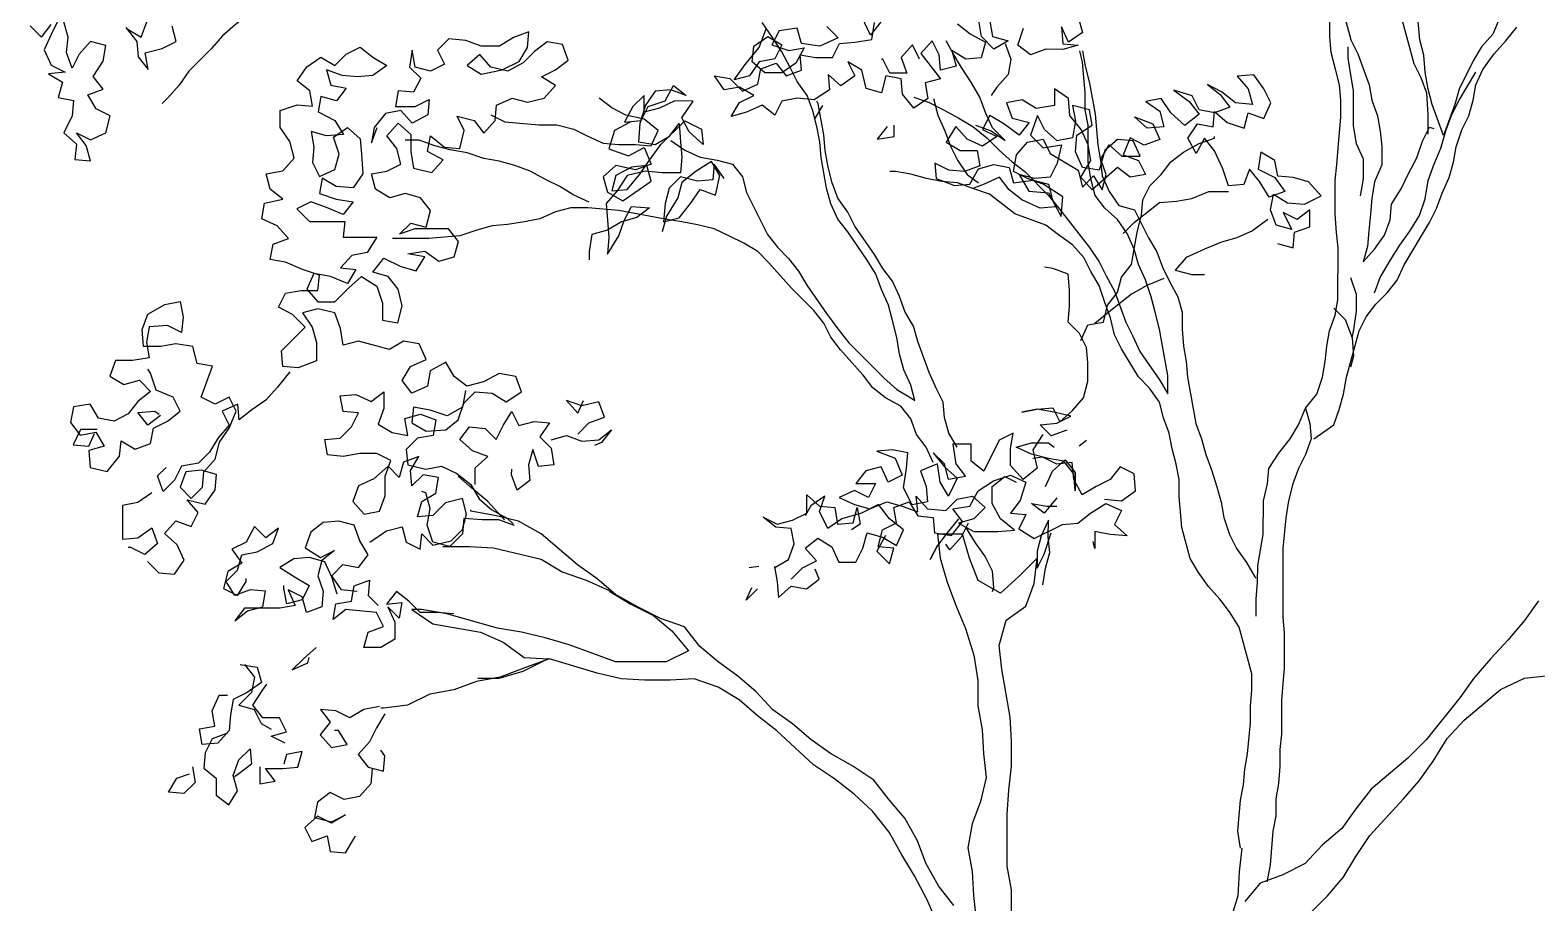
# Model space of a CAD drawing. Header units: millimetres. Extents: x 9.7 to 19, y -1.7 to 10.2.
# Drawn here: x 9.8 to 15.58, y 3.7 to 7.05 of the extents above; entities that cross this region are included whole.
import ezdxf

# ---------------------------------------------------------------- set-up
doc = ezdxf.new("R2010")
doc.units = ezdxf.units.MM
doc.layers.add('ceco.net 169', color=7, linetype='Continuous')

msp = doc.modelspace()

# ---------------------------------------------------------------- linework, layer by layer
at = {"layer": 'ceco.net 169'}
for p, q in [((14.6658, 5.5305), (14.6928, 5.5952)), ((14.6928, 5.5952), (14.709, 5.5359)), ((14.6334, 5.4766), (14.6658, 5.5305)), ((14.709, 5.5359), (14.7143, 5.4765)), ((14.5902, 5.4227), (14.6334, 5.4766)), ((14.7143, 5.4765), (14.6927, 5.4172)), ((14.5524, 5.3634), (14.5902, 5.4227)), ((14.6927, 5.4172), (14.6657, 5.3633)), ((14.5469, 5.3041), (14.5524, 5.3634)), ((14.6657, 5.3633), (14.644, 5.304)), ((14.5307, 5.2393), (14.5469, 5.3041)), ((14.644, 5.304), (14.6278, 5.2393)), ((14.5306, 5.1099), (14.5307, 5.2393)), ((14.6278, 5.2393), (14.6169, 5.1745)), ((14.6169, 5.1745), (14.606, 5.0559)), ((14.5089, 4.9912), (14.5306, 5.1099)), ((14.606, 5.0559), (14.6058, 4.7916)), ((14.5088, 4.9265), (14.5089, 4.9912)), ((14.5034, 4.8618), (14.5088, 4.9265)), ((14.5033, 4.797), (14.5034, 4.8618)), ((15.5876, 4.8554), (15.5336, 4.7799)), ((14.6058, 4.7916), (14.6111, 4.7322)), ((15.5336, 4.7799), (15.4688, 4.7045)), ((14.6111, 4.7322), (14.611, 4.5974)), ((15.4688, 4.7045), (15.404, 4.6344)), ((15.404, 4.6344), (15.3392, 4.5589)), ((14.611, 4.5974), (14.6056, 4.538)), ((14.6056, 4.538), (14.6001, 4.4733)), ((15.3392, 4.5589), (15.2852, 4.4835)), ((14.6001, 4.4733), (14.6, 4.3438)), ((15.2852, 4.4835), (15.1556, 4.3218)), ((14.6, 4.3438), (14.5945, 4.2845)), ((14.5945, 4.2845), (14.5945, 4.2198)), ((15.1556, 4.3218), (15.0854, 4.2517)), ((15.0854, 4.2517), (14.945, 4.1331)), ((14.5945, 4.2198), (14.589, 4.155)), ((14.589, 4.155), (14.5782, 4.0957)), ((14.945, 4.1331), (14.8856, 4.0577)), ((14.5782, 4.0957), (14.5781, 4.031)), ((14.8856, 4.0577), (14.8316, 3.9822)), ((14.5781, 4.031), (14.5673, 3.9717)), ((14.5673, 3.9717), (14.5564, 3.8422)), ((14.8316, 3.9822), (14.756, 3.9175)), ((14.756, 3.9175), (14.6912, 3.8475)), ((14.5564, 3.8422), (14.5455, 3.7829)), ((14.6912, 3.8475), (14.6049, 3.8044)), ((14.5186, 3.7721), (14.4592, 3.702)), ((14.6049, 3.8044), (14.5186, 3.7721)), ((14.5455, 3.7829), (14.5455, 3.7775))]:
    msp.add_line(p, q, dxfattribs=at)
for points in [[(15.1631, 6.6467), (15.1632, 6.7222), (15.1579, 6.8031), (15.1363, 6.8625), (15.1094, 6.9164), (15.061, 7.0945), (15.0395, 7.1538), (15.0342, 7.2186), (15.0343, 7.4182), (15.029, 7.4721)], [(10.9563, 7.4597), (10.9131, 7.4165), (10.8807, 7.3572), (10.8321, 7.3195), (10.7728, 7.3088), (10.708, 7.2765), (10.6702, 7.2172), (10.6648, 7.1578), (10.6323, 7.1039), (10.5838, 7.0662), (10.5352, 7.0231), (10.492, 6.9746), (10.4056, 6.8884), (10.3678, 6.8345), (10.3246, 6.786), (10.303, 6.7644)], [(13.0975, 7.1233), (13.0219, 7.0262), (12.9896, 7.0964)], [(14.8345, 7.1271), (14.8667, 7.0084), (14.8937, 6.9544), (14.9367, 6.8357), (14.9475, 6.7763), (14.969, 6.717), (14.9797, 6.6576), (14.985, 6.5983), (14.985, 6.5282), (14.958, 6.4635), (14.9471, 6.3987), (14.9417, 6.3394), (14.9362, 6.2747), (14.9308, 6.2153), (14.9145, 6.156), (14.9577, 6.2045), (14.9955, 6.2584), (15.0172, 6.3178), (15.0226, 6.3771), (15.0604, 6.4364), (15.0874, 6.4957), (15.1199, 6.555), (15.1415, 6.6197), (15.1685, 6.6736), (15.1847, 6.6682)], [(9.7962, 7.0615), (9.8393, 7.0184), (9.8771, 7.0669)], [(9.9041, 7.083), (9.8771, 7.0291), (9.8501, 6.9698), (9.877, 6.9104), (9.9309, 6.8834), (9.8662, 6.8781), (9.9201, 6.8457), (9.9038, 6.7863), (9.9632, 6.7755), (9.9577, 6.7162), (9.9253, 6.6515), (9.9738, 6.6083), (9.9683, 6.5489), (10.0277, 6.5435), (10.0115, 6.6028), (9.9738, 6.6514), (10.0277, 6.6244), (10.0871, 6.6513), (10.1033, 6.716), (10.0494, 6.7431), (10.0171, 6.797), (10.0765, 6.8185), (10.0388, 6.8671), (10.0766, 6.9264), (10.0874, 6.9858), (10.0281, 7.002), (9.9849, 6.9535), (9.9579, 6.8996), (9.9363, 6.9589), (9.9418, 7.0183), (9.9257, 7.0776)], [(10.163, 7.0558), (10.2061, 7.0018), (10.2114, 6.9425), (10.2492, 6.8939), (10.2384, 6.9587), (10.3032, 6.9748), (10.3571, 7.0017), (10.341, 7.061)], [(10.1684, 7.0504), (10.2223, 7.018), (10.2439, 7.0773)], [(13.3564, 7.0691), (13.4049, 7.0313), (13.4642, 6.9989), (13.448, 6.9395), (13.3887, 6.9342), (13.3347, 6.9666), (13.3509, 6.9073), (13.2915, 6.8911), (13.2862, 6.9505), (13.2593, 7.0044), (13.2161, 6.9559), (13.2915, 6.8588), (13.2321, 6.8426), (13.2429, 6.7833), (13.1889, 6.7456), (13.1458, 6.7996), (13.1404, 6.8589), (13.0811, 6.8697), (13.0649, 6.805), (13.0056, 6.8213), (12.9894, 6.8914), (12.9355, 6.9238), (12.9624, 6.8699), (12.9085, 6.8321), (12.86, 6.8753), (12.8653, 6.816), (12.8059, 6.7783), (12.7412, 6.7837), (12.6819, 6.773), (12.6548, 6.7191), (12.6063, 6.7569), (12.547, 6.73), (12.4876, 6.7139), (12.52, 6.7678), (12.574, 6.7947), (12.5201, 6.8271), (12.4607, 6.8164), (12.423, 6.8703), (12.4823, 6.8595), (12.5309, 6.8109), (12.5902, 6.8378), (12.6011, 6.8972), (12.6604, 6.9187), (12.6981, 6.8701), (12.7575, 6.8916), (12.7521, 6.951), (12.8115, 6.9401), (12.8762, 6.9401), (12.9032, 6.994), (12.9626, 6.9993), (13.0273, 7.01), (13.0382, 7.0748)], [(12.8547, 7.0587), (12.8979, 7.0156), (12.8277, 6.9833), (12.7576, 6.9941), (12.7415, 7.0535), (12.6713, 7.0427), (12.6443, 6.9888), (12.709, 6.9672), (12.7684, 6.9779), (12.7359, 6.9186), (12.682, 6.8809), (12.6172, 6.881), (12.5687, 6.9242), (12.5742, 6.9835), (12.6281, 7.0212), (12.6821, 6.9888), (12.655, 6.9349), (12.5957, 6.9241), (12.5579, 6.8702), (12.4985, 6.8541), (12.5417, 6.9134), (12.5957, 6.9781), (12.6228, 7.0536)], [(13.1933, 5.6236), (13.1771, 5.6829), (13.1502, 5.7423), (13.1341, 5.8016), (13.1234, 5.8664), (13.1072, 5.9311), (13.0911, 5.9905), (13.0642, 6.0498), (13.0427, 6.1092), (13.0103, 6.1632), (12.9349, 6.2711), (12.8972, 6.3197), (12.8703, 6.3791), (12.8542, 6.4384), (12.8327, 6.5571), (12.8274, 6.6164), (12.8166, 6.6758), (12.8005, 6.7351), (12.779, 6.7945), (12.7413, 6.8485), (12.7143, 6.9024), (12.682, 6.9618), (12.6443, 7.0212), (12.6066, 7.0752)], [(13.4805, 7.0798), (13.4912, 7.0204), (13.5505, 7.0042), (13.4966, 6.9719), (13.4481, 7.0204), (13.4373, 7.0906)], [(13.8203, 7.0956), (13.8365, 7.0363), (13.7825, 6.9986), (13.7556, 7.0579), (13.7609, 6.9932), (13.8202, 6.9877), (13.7609, 6.9716), (13.6962, 6.9717), (13.6368, 6.9501), (13.5883, 6.988), (13.6099, 7.0527)], [(14.6928, 5.5952), (14.736, 5.6491), (14.7577, 5.7138), (14.7685, 5.7732), (14.774, 5.8325), (14.7848, 5.8918), (14.8064, 5.9511), (14.8173, 6.0105), (14.8175, 6.2101), (14.8121, 6.2694), (14.8068, 6.3395), (14.8069, 6.469), (14.8124, 6.5283), (14.8178, 6.593), (14.8287, 6.7117), (14.8288, 6.7764), (14.8234, 6.8358), (14.8073, 6.8951), (14.7912, 6.9599), (14.7858, 7.0192), (14.7859, 7.0893)], [(15.4386, 7.0941), (15.4116, 7.0294), (15.3684, 6.9809), (15.336, 6.927), (15.2819, 6.8192), (15.2657, 6.7599), (15.2224, 6.6412), (15.1794, 6.7599), (15.1633, 6.8193), (15.1525, 6.884), (15.1472, 6.9488), (15.1311, 7.0081), (15.1257, 7.0782)], [(11.4671, 5.6629), (11.4563, 5.5982), (11.3969, 5.5659), (11.3322, 5.5875), (11.2675, 5.5984), (11.262, 5.539), (11.316, 5.5066), (11.3915, 5.5119), (11.4401, 5.5497), (11.4617, 5.6144), (11.5049, 5.6575), (11.5696, 5.652), (11.6235, 5.6196), (11.6829, 5.6573), (11.6614, 5.7167), (11.5967, 5.7275), (11.5373, 5.6952), (11.4725, 5.6791), (11.424, 5.7169), (11.3917, 5.7709), (11.3323, 5.7385), (11.3215, 5.6792), (11.2621, 5.6523), (11.2244, 5.7009), (11.2568, 5.7548), (11.3162, 5.7817), (11.2893, 5.8411), (11.23, 5.8519), (11.176, 5.8196), (11.0573, 5.8521), (10.998, 5.836), (10.9873, 5.9007), (10.9657, 5.96), (10.901, 5.9763), (10.8417, 5.9602), (10.8794, 5.9062), (10.8955, 5.8468), (10.8954, 5.7767), (10.8253, 5.7498), (10.766, 5.7552), (10.7606, 5.8146), (10.8524, 5.9062), (10.8039, 5.9548), (10.75, 5.9818), (10.777, 6.0357), (10.8364, 6.0465), (10.9011, 6.0464), (10.9065, 6.1057), (10.8418, 6.1274), (10.7771, 6.1544), (10.7178, 6.1653), (10.7286, 6.2246), (10.788, 6.2461), (10.7449, 6.2947), (10.6856, 6.3217), (10.6964, 6.381), (10.7666, 6.3972), (10.718, 6.435), (10.7019, 6.4943), (10.7667, 6.5051), (10.8098, 6.5536), (10.7937, 6.6183), (10.756, 6.6723), (10.7561, 6.737), (10.8208, 6.7585), (10.8802, 6.7531), (10.8694, 6.8124), (10.8209, 6.8502), (10.8587, 6.9041), (10.9127, 6.9419), (10.9666, 6.9094), (11.0098, 6.9526), (11.0638, 6.9795), (11.1123, 6.9417), (11.1662, 6.9093), (11.1122, 6.8715), (11.0529, 6.8662), (10.9935, 6.8717), (10.9342, 6.8933), (10.9504, 6.8339), (11.0097, 6.8231), (10.9719, 6.7746), (10.9126, 6.7908), (10.9017, 6.7315), (10.9664, 6.6991), (10.9987, 6.6451), (10.934, 6.6398), (10.8747, 6.656), (10.8854, 6.5966), (10.88, 6.5373), (10.9069, 6.4833), (10.9662, 6.5103), (10.9825, 6.5696), (10.961, 6.6343), (11.0149, 6.672), (11.0634, 6.6288), (11.0688, 6.5695), (11.0741, 6.494), (11.0363, 6.4401), (10.9716, 6.4455), (10.9177, 6.4779), (10.9068, 6.4186), (10.9715, 6.397), (11.0363, 6.3861), (10.9985, 6.3376), (10.9337, 6.3646), (10.8744, 6.3863), (10.8205, 6.3594), (10.869, 6.3108), (11.0038, 6.3106), (10.9984, 6.2513), (11.1278, 6.2512), (11.09, 6.1919), (11.0307, 6.1812), (10.9875, 6.1326), (11.0468, 6.1272), (11.0144, 6.0733), (10.9497, 6.1003), (10.885, 6.1112), (10.8579, 6.0518), (10.901, 6.0033), (10.9658, 6.0032), (11.0198, 6.0571), (11.0684, 6.1002), (11.1277, 6.0624), (11.1492, 5.9976), (11.1491, 5.9329), (11.2084, 5.9221), (11.2247, 5.9868), (11.2086, 6.0515), (11.1708, 6.1001), (11.1115, 6.1163), (11.1547, 6.1703), (11.2194, 6.1378), (11.2788, 6.1216), (11.3112, 6.1755), (11.2464, 6.1864), (11.3112, 6.1971), (11.3651, 6.1593), (11.4244, 6.1754), (11.4407, 6.2347), (11.403, 6.2833), (11.2735, 6.2834), (11.2142, 6.2619), (11.2573, 6.305), (11.3167, 6.2888), (11.3329, 6.3535), (11.2952, 6.4021), (11.2359, 6.4183), (11.1765, 6.4022), (11.1226, 6.4346), (11.1065, 6.494), (11.1658, 6.5047), (11.2198, 6.5316), (11.2037, 6.591), (11.1659, 6.6395), (11.2091, 6.6881), (11.2577, 6.6449), (11.2576, 6.5801), (11.2683, 6.5154), (11.3384, 6.4991), (11.3816, 6.5476), (11.3223, 6.5801), (11.3332, 6.6394), (11.3871, 6.5962), (11.4464, 6.5907), (11.4627, 6.6608), (11.4357, 6.7148), (11.5004, 6.6986), (11.5382, 6.65), (11.5814, 6.6985), (11.5868, 6.7578), (11.6462, 6.7847), (11.7055, 6.7685), (11.7702, 6.7846), (11.8134, 6.8331), (11.7595, 6.8656), (11.8135, 6.8925), (11.8621, 6.9302), (11.8406, 6.9896), (11.7812, 7.0004), (11.7326, 6.9627), (11.6894, 6.9196), (11.6301, 6.8873), (11.5654, 6.9035), (11.5223, 6.9521), (11.4737, 6.909), (11.5276, 6.8766), (11.6085, 6.8927), (11.6733, 6.925), (11.7057, 6.9789), (11.7111, 7.0382), (11.6518, 7.0167), (11.5978, 6.9844), (11.5277, 6.9844), (11.4684, 7.0061), (11.4036, 7.0115), (11.3604, 6.9684), (11.3874, 6.9144), (11.3334, 6.8875), (11.2741, 6.9038), (11.2633, 6.9685), (11.2525, 6.9038), (11.2956, 6.8606), (11.2686, 6.8067), (11.2093, 6.8121), (11.1984, 6.7528), (11.2739, 6.7527), (11.3279, 6.7796), (11.3225, 6.7203), (11.2631, 6.688), (11.22, 6.7366), (11.1606, 6.7259), (11.1174, 6.672), (11.1066, 6.6126), (11.1282, 6.6719)], [(13.4262, 6.6806), (13.4855, 6.659), (13.5394, 6.6212), (13.4909, 6.6698), (13.464, 6.7291), (13.4425, 6.7885), (13.4101, 6.8425), (13.3724, 6.9018), (13.3401, 6.9558), (13.3132, 7.0044)], [(14.725, 5.4765), (14.8007, 5.5304), (14.8223, 5.5897), (14.8385, 5.649), (14.8494, 5.7138), (14.8981, 5.8917), (14.9251, 5.9456), (14.9629, 5.9941), (15.0061, 6.0373), (15.0439, 6.0858), (15.0709, 6.1451), (15.1682, 6.3068), (15.1952, 6.3607), (15.2168, 6.4201), (15.2439, 6.4794), (15.2601, 6.5387), (15.2709, 6.598), (15.2926, 6.6627), (15.3196, 6.7167), (15.3358, 6.776), (15.3467, 6.8353), (15.3737, 6.8946), (15.4169, 6.9539), (15.4601, 7.0024), (15.5033, 7.0563)], [(13.2106, 6.9344), (13.1837, 6.9883), (13.1405, 6.9398), (13.162, 6.8805), (13.0973, 6.8805), (13.0704, 6.9345), (13.065, 6.9345)], [(13.1889, 6.7887), (13.2483, 6.7671), (13.3022, 6.7401), (13.3615, 6.7077), (13.4154, 6.6752), (13.4693, 6.632), (13.5178, 6.5834), (13.5663, 6.5402), (13.6148, 6.5024), (13.7064, 6.4107), (13.7495, 6.3567), (13.8627, 6.2109), (13.9004, 6.1569), (13.9273, 6.103), (13.9596, 6.0436), (14.0027, 5.9249), (14.0296, 5.8709), (14.0565, 5.8116), (14.1319, 5.7036), (14.1643, 5.6496), (14.1643, 5.7198), (14.1321, 5.8978), (14.116, 5.9626), (14.0999, 6.0219), (14.0783, 6.0867), (14.0514, 6.146), (14.0353, 6.2054), (14.0084, 6.2647), (13.9707, 6.3187), (13.9222, 6.3619), (13.8844, 6.4105), (13.8683, 6.4752), (13.8576, 6.54), (13.8577, 6.6802), (13.847, 6.7396), (13.847, 6.8043), (13.8364, 6.923), (13.8256, 6.9662)], [(13.5397, 6.9934), (13.5613, 6.934), (13.5504, 6.8747), (13.5072, 6.8262), (13.4856, 6.7939)], [(13.8364, 6.9661), (13.8471, 6.9068), (13.8633, 6.8421), (13.8847, 6.7234), (13.8954, 6.6047), (13.9061, 6.5453), (13.9115, 6.486), (13.9384, 6.4266), (13.9761, 6.3727), (14.0354, 6.3564), (14.0893, 6.2485), (14.1216, 6.1945), (14.1431, 6.1352), (14.17, 6.0812), (14.2024, 6.0218), (14.2185, 5.9625), (14.2184, 5.8977), (14.2238, 5.833), (14.2345, 5.7737), (14.2398, 5.7143), (14.272, 5.5363), (14.2936, 5.4769), (14.3097, 5.4176), (14.3312, 5.3582), (14.3527, 5.2935), (14.3689, 5.2341), (14.3796, 5.1748), (14.4011, 5.11), (14.428, 5.056), (14.4657, 5.0021), (14.4981, 4.9481), (14.5034, 4.9427)], [(14.904, 6.4096), (14.9148, 6.4743), (14.9149, 6.5498), (14.888, 6.6092), (14.8772, 6.6793), (14.8774, 6.8142), (14.8666, 6.8735), (14.8559, 6.9382), (14.8559, 6.9814)], [(14.9576, 6.0373), (14.9792, 6.0966), (15.017, 6.1613), (15.0548, 6.2206), (15.0926, 6.2745), (15.1305, 6.3338), (15.1521, 6.3985), (15.1629, 6.4687), (15.1846, 6.528), (15.2116, 6.5927), (15.2332, 6.6628), (15.2549, 6.7221), (15.2819, 6.776), (15.3467, 6.8839)], [(12.0992, 6.6926), (12.0398, 6.6603), (12.0182, 6.5902), (12.0937, 6.5632), (12.1531, 6.5955), (12.18, 6.5307), (12.1206, 6.5092), (12.0451, 6.5255), (11.9965, 6.4823), (12.0126, 6.423), (12.072, 6.3906), (12.1799, 6.466), (12.1638, 6.5253), (12.1044, 6.52), (12.0451, 6.4877), (12.0288, 6.4284), (12.0882, 6.4337), (12.1368, 6.493), (12.1746, 6.5469), (12.2178, 6.6062), (12.3096, 6.6978), (12.3743, 6.6654), (12.3796, 6.6061), (12.3257, 6.6547), (12.2988, 6.7086), (12.342, 6.7733), (12.2719, 6.7734), (12.2125, 6.7465), (12.1532, 6.7303), (12.1532, 6.7951), (12.11, 6.752), (12.0776, 6.6927), (12.1424, 6.698), (12.1694, 6.7519), (12.2341, 6.7734), (12.2666, 6.8327), (12.3151, 6.7949), (12.2558, 6.8166), (12.1964, 6.8112), (12.1586, 6.7573), (12.137, 6.6872), (12.1315, 6.6171), (12.1962, 6.6062), (12.2502, 6.6385), (12.288, 6.6871), (12.2933, 6.6169), (12.2987, 6.5576), (12.2932, 6.4983), (12.2231, 6.4983), (12.1584, 6.5038), (12.0882, 6.4877), (12.0504, 6.4284), (12.0072, 6.3798), (12.0179, 6.2504), (12.0124, 6.1856), (12.0557, 6.2557), (12.0773, 6.3151), (12.1043, 6.369), (12.1744, 6.3635), (12.1258, 6.3258), (12.0665, 6.3097), (12.0125, 6.2774), (11.9532, 6.2612), (11.9423, 6.1965), (11.9423, 6.1641)], [(14.5855, 6.2264), (14.6449, 6.2102), (14.6503, 6.2695), (14.7097, 6.2911), (14.7097, 6.3558), (14.6611, 6.3181), (14.6072, 6.3451), (14.6395, 6.2803), (14.5802, 6.2966), (14.5587, 6.3559), (14.5695, 6.4153), (14.6234, 6.3828), (14.6882, 6.3774), (14.7529, 6.4097), (14.7044, 6.4637), (14.6451, 6.4799), (14.5858, 6.4854), (14.575, 6.5447), (14.5211, 6.5771), (14.5103, 6.5124), (14.575, 6.48), (14.6127, 6.426), (14.5533, 6.4045), (14.5156, 6.4639), (14.4779, 6.5124), (14.4563, 6.4531), (14.3969, 6.4478), (14.3754, 6.5125), (14.3431, 6.5827), (14.3054, 6.6313), (14.273, 6.572), (14.2407, 6.6313), (14.2785, 6.6852), (14.3378, 6.6744), (14.3433, 6.7337), (14.3918, 6.6905), (14.4565, 6.6689), (14.4727, 6.7282), (14.532, 6.7066), (14.5591, 6.7659), (14.5321, 6.8199), (14.4944, 6.8738), (14.4297, 6.8685), (14.4728, 6.8199), (14.4889, 6.7606), (14.4242, 6.766), (14.3703, 6.8092), (14.3164, 6.8362), (14.3649, 6.7984), (14.4026, 6.7499), (14.3432, 6.7283), (14.2839, 6.7392), (14.257, 6.7931), (14.1869, 6.8148), (14.2462, 6.7716), (14.2839, 6.723), (14.2299, 6.6799), (14.176, 6.7285), (14.1383, 6.7825), (14.079, 6.7717), (14.1329, 6.7339), (14.149, 6.6746), (14.0843, 6.6692), (14.0358, 6.7124), (14.1059, 6.6854), (14.1328, 6.626), (14.0734, 6.6045), (14.0195, 6.6315), (13.9925, 6.5668), (14.0518, 6.5452), (14.0787, 6.4912), (14.0194, 6.4805), (13.9709, 6.5183), (13.8737, 6.4321), (13.8306, 6.4807), (13.8684, 6.5454), (13.8577, 6.6047), (13.8307, 6.6641), (13.7876, 6.7181), (13.7823, 6.7828), (13.7284, 6.8206), (13.7283, 6.7559), (13.6582, 6.7451), (13.6043, 6.7776), (13.5449, 6.7668), (13.5665, 6.7075), (13.6312, 6.6912), (13.5934, 6.6427), (13.5341, 6.6859), (13.4802, 6.7183), (13.4531, 6.6644), (13.5071, 6.6374), (13.4531, 6.5997), (13.3938, 6.6267), (13.3507, 6.6753), (13.3128, 6.616), (13.3668, 6.5836), (13.4315, 6.5835), (13.4422, 6.5242), (13.3829, 6.5027), (13.3235, 6.5081), (13.2696, 6.5351), (13.275, 6.4758), (13.3451, 6.4487), (13.4044, 6.4541), (13.4368, 6.5134), (13.4962, 6.5295), (13.5555, 6.5187), (13.5716, 6.4593), (13.6472, 6.47), (13.7065, 6.4538), (13.7226, 6.3891), (13.7549, 6.3297), (13.7604, 6.4052), (13.6849, 6.4538), (13.6256, 6.4755), (13.5717, 6.5025), (13.5825, 6.5672), (13.6257, 6.6157), (13.6851, 6.6264), (13.712, 6.5725), (13.8198, 6.5077), (13.8359, 6.4429), (13.8791, 6.486), (13.9114, 6.432), (13.9277, 6.4914), (13.9062, 6.5507), (13.9386, 6.6046), (13.9871, 6.5614), (14.0572, 6.5614), (14.0303, 6.6207), (13.971, 6.6262), (13.9224, 6.5831), (13.9007, 6.5076), (13.836, 6.5184), (13.8091, 6.5778), (13.8145, 6.6425), (13.8739, 6.6802), (13.8632, 6.7396), (13.7985, 6.7558), (13.8092, 6.6965), (13.7983, 6.6317), (13.739, 6.621), (13.6905, 6.6642), (13.6636, 6.7182), (13.6365, 6.6427), (13.685, 6.5941), (13.7552, 6.6048), (13.7389, 6.5347), (13.7119, 6.4808), (13.6526, 6.4754), (13.5932, 6.4917), (13.6309, 6.4269), (13.7064, 6.4214), (13.7334, 6.3675), (13.674, 6.3621), (13.6039, 6.3946), (13.5554, 6.4324), (13.5177, 6.481), (13.4583, 6.454), (13.4152, 6.4379)], [(11.5652, 6.7201), (11.6191, 6.6931), (11.7486, 6.6822), (11.8187, 6.6821), (11.8834, 6.6659), (11.9373, 6.6388), (11.9966, 6.6118), (12.056, 6.6064), (12.1207, 6.6063), (12.18, 6.6009), (12.2071, 6.6602), (12.1532, 6.7034), (12.083, 6.7196), (12.0291, 6.7466), (11.9806, 6.7844)], [(13.3549, 5.4454), (13.3226, 5.4994), (13.3065, 5.5587), (13.3011, 5.6181), (13.2742, 5.672), (13.2473, 5.7314), (13.2043, 5.8501), (13.1881, 5.9095), (13.1558, 5.9634), (13.1343, 6.0228), (13.1074, 6.0822), (13.0697, 6.1307), (13.0373, 6.1847), (12.9619, 6.2927), (12.935, 6.3466), (12.8973, 6.4006), (12.8758, 6.46), (12.8596, 6.5193), (12.8489, 6.5841), (12.8436, 6.6434), (12.8221, 6.7621), (12.8167, 6.7729)], [(13.2644, 6.7833), (13.2806, 6.7185), (13.3075, 6.6592), (13.329, 6.5998), (13.3559, 6.5458), (13.3936, 6.4919), (13.4368, 6.4595)], [(12.8383, 6.7567), (12.8059, 6.7028)], [(13.0863, 6.6755), (13.0485, 6.627), (13.1133, 6.6378), (13.1133, 6.6809)], [(11.9425, 6.3853), (11.8832, 6.4123), (11.8293, 6.4447), (11.7753, 6.4718), (11.716, 6.5042), (11.6567, 6.5258), (11.5974, 6.5421), (11.5381, 6.5529), (11.4734, 6.5745), (11.4086, 6.5854), (11.3493, 6.6016), (11.29, 6.6232), (11.2361, 6.6233)], [(12.2556, 6.6224), (12.3095, 6.5846), (12.3688, 6.5575), (12.4335, 6.5467), (12.4928, 6.5304), (12.5306, 6.4819), (12.5467, 6.4225), (12.6274, 6.2606), (12.6652, 6.212), (12.7083, 6.1688), (12.746, 6.1202), (12.7783, 6.0663), (12.8537, 5.9583), (12.8968, 5.8989), (12.9399, 5.845), (13.0747, 5.71), (13.1232, 5.6668), (13.1771, 5.6344), (13.1933, 5.6236)], [(13.83, 5.8549), (13.857, 5.9142), (13.9164, 5.925), (13.9326, 5.9897), (13.9704, 6.0382), (13.9867, 6.0975), (14.0245, 6.146), (14.0353, 6.2054), (14.0461, 6.2701), (14.0624, 6.3348), (14.0678, 6.3941), (14.0949, 6.4481), (14.1381, 6.4912), (14.1759, 6.5397), (14.2244, 6.5774), (14.2838, 6.6097), (14.3432, 6.6312), (14.3432, 6.6366)], [(12.4604, 6.4765), (12.4227, 6.5305), (12.4173, 6.4712), (12.3579, 6.4658), (12.2932, 6.4821), (12.25, 6.439), (12.2338, 6.3796), (12.2283, 6.3095), (12.2877, 6.3256), (12.3309, 6.3796), (12.3687, 6.4335), (12.428, 6.4118), (12.4442, 6.4873), (12.4119, 6.5413), (12.3526, 6.5036), (12.2986, 6.4605), (12.2823, 6.4012), (12.2391, 6.3311), (12.2229, 6.2718)], [(14.4432, 3.907), (14.4324, 3.9718), (14.4433, 4.0905), (14.4542, 4.1498), (14.4596, 4.2091), (14.4705, 4.2684), (14.4814, 4.3871), (14.4814, 4.4518), (14.4869, 4.5112), (14.4869, 4.5759), (14.4385, 4.7539), (14.4008, 4.8133), (14.3631, 4.8619), (14.32, 4.9105), (14.2823, 4.9645), (14.25, 5.0184), (14.2177, 5.1371), (14.207, 5.2558), (14.2071, 5.3206), (14.1964, 5.3799), (14.1802, 5.4393), (14.1695, 5.4986), (14.148, 5.558), (14.1319, 5.6173), (14.0941, 5.6713), (14.051, 5.7145), (13.9864, 5.8224), (13.9595, 5.8764), (13.9434, 5.9411), (13.9218, 6.0005), (13.9003, 6.0652), (13.868, 6.1192), (13.8411, 6.1732), (13.798, 6.2218), (13.7441, 6.2596), (13.6955, 6.2974), (13.5769, 6.3407), (13.4799, 6.4163), (13.4152, 6.4379), (13.3559, 6.4595), (13.2965, 6.465), (13.2372, 6.4758), (13.1779, 6.4921), (13.1185, 6.5029), (13.097, 6.5029)], [(13.9922, 6.2648), (14.0354, 6.3079), (14.1326, 6.3833), (14.1973, 6.3886), (14.2566, 6.3994), (14.3214, 6.4263), (14.3969, 6.4262)], [(13.2632, 5.3862), (13.2363, 5.4455), (13.1985, 5.4941), (13.177, 5.5535), (13.1393, 5.602), (13.08, 5.6345), (13.0315, 5.6723), (12.9938, 5.7208), (12.9075, 5.818), (12.8698, 5.8666), (12.8429, 5.9206), (12.8052, 5.9692), (12.719, 6.0555), (12.6327, 6.1527), (12.5896, 6.1959), (12.5357, 6.2283), (12.4818, 6.2553), (12.4225, 6.2824), (12.3578, 6.2986), (12.2984, 6.3095), (12.2337, 6.3203), (12.0557, 6.3528), (11.9371, 6.3637), (11.8723, 6.3638), (11.813, 6.3477), (11.7536, 6.3207), (11.6943, 6.31), (11.6295, 6.2993), (11.5702, 6.2939), (11.5109, 6.2778), (11.4461, 6.2563), (11.3274, 6.2456), (11.1872, 6.2457)], [(14.5479, 6.3182), (14.4885, 6.2751), (14.4291, 6.2482), (14.3698, 6.232), (14.305, 6.2051), (14.2349, 6.1728), (14.1917, 6.1243), (14.2564, 6.1081), (14.3049, 6.108)], [(13.7757, 5.5098), (13.7164, 5.4882), (13.6733, 5.5314), (13.738, 5.5368), (13.792, 5.5637), (13.7273, 5.5799), (13.6625, 5.5908), (13.6032, 5.58), (13.6625, 5.5908), (13.7219, 5.5961), (13.7488, 5.5421), (13.7974, 5.5853), (13.8406, 5.6338), (13.8568, 5.6985), (13.8569, 5.7686), (13.8515, 5.8279), (13.8246, 5.8819), (13.7815, 5.9251), (13.787, 5.9844), (13.787, 6.0492), (13.7817, 6.1085), (13.7224, 6.1301), (13.69, 6.1356)], [(14.1485, 6.092), (14.0837, 6.0651), (14.0244, 6.0328), (13.9704, 5.9897), (13.911, 5.9412), (13.884, 5.9196)], [(14.8659, 6.0967), (14.8874, 6.032), (14.8874, 5.9672), (14.8765, 5.8971), (14.8711, 5.8702)], [(10.2474, 5.0059), (10.2905, 4.9627), (10.3499, 4.9573), (10.3877, 5.0112), (10.3608, 5.0705), (10.3123, 5.1137), (10.3555, 5.1623), (10.4148, 5.1406), (10.4418, 5.1945), (10.3987, 5.2431), (10.4688, 5.2269), (10.5066, 5.2808), (10.5121, 5.3401), (10.4527, 5.3564), (10.3934, 5.351), (10.3718, 5.2917), (10.4149, 5.2485), (10.4581, 5.2916), (10.4635, 5.351), (10.5067, 5.3995), (10.523, 5.4642), (10.5608, 5.5181), (10.5878, 5.5828), (10.5609, 5.6368), (10.5069, 5.6098), (10.453, 5.6369), (10.4963, 5.7555), (10.4369, 5.7663), (10.4208, 5.8311), (10.3561, 5.8419), (10.2967, 5.8312), (10.232, 5.8313), (10.2267, 5.896), (10.2483, 5.9553), (10.3131, 5.993), (10.3724, 6.0037), (10.3831, 5.9444), (10.3777, 5.8851), (10.3238, 5.9121), (10.2536, 5.9068), (10.2428, 5.8474), (10.2535, 5.7881), (10.1888, 5.7774), (10.1241, 5.7774), (10.1024, 5.7181), (10.1563, 5.6857), (10.2157, 5.7018), (10.2588, 5.6586), (10.2102, 5.6209), (10.1724, 5.5724), (10.1185, 5.5455), (10.0591, 5.5563), (10.0268, 5.6103), (9.9621, 5.5996), (9.9512, 5.5402), (9.9889, 5.4916), (10.0483, 5.5024), (10.0806, 5.4484), (10.0213, 5.4323), (10.0266, 5.3675), (10.0913, 5.3513), (10.1399, 5.4106), (10.1454, 5.4699), (10.1993, 5.4375), (10.2586, 5.459), (10.2695, 5.5184), (10.3234, 5.5453), (10.372, 5.583), (10.3451, 5.637), (10.2804, 5.664), (10.2589, 5.7287), (10.2481, 5.7449)], [(14.8011, 5.9781), (14.8442, 5.9349), (14.8711, 5.8648), (14.8764, 5.7946), (14.8656, 5.7515)], [(10.7929, 5.7336), (10.7443, 5.6744), (10.7011, 5.6258), (10.6471, 5.5881), (10.5986, 5.5504), (10.5932, 5.6098), (10.5339, 5.5828), (10.5608, 5.5289), (10.5176, 5.4804), (10.4852, 5.4265), (10.442, 5.3833), (10.3772, 5.3726), (10.3502, 5.3187), (10.307, 5.2756), (10.2855, 5.3349), (10.3179, 5.3673)], [(11.0998, 5.0807), (11.1646, 5.1238), (11.2239, 5.1399), (11.24, 5.0805), (11.294, 5.0535), (11.2994, 5.1128), (11.3425, 5.0697), (11.4127, 5.0858), (11.4559, 5.1289), (11.4721, 5.1882), (11.456, 5.2476), (11.3912, 5.2314), (11.3426, 5.1829), (11.2833, 5.1776), (11.2995, 5.2369), (11.3535, 5.2692), (11.3643, 5.3286), (11.305, 5.3394), (11.2618, 5.2963), (11.2565, 5.3556), (11.2889, 5.4095), (11.2295, 5.388), (11.2133, 5.3287), (11.1702, 5.3719), (11.1162, 5.3234), (11.0568, 5.2965), (11.0352, 5.2372), (11.0783, 5.1886), (11.1377, 5.1993), (11.1593, 5.2586), (11.1594, 5.3341), (11.181, 5.3935), (11.1271, 5.4205), (11.0623, 5.4205), (10.9976, 5.4098), (10.9383, 5.4153), (10.9275, 5.4746), (10.9869, 5.4799), (11.0301, 5.5231), (11.0571, 5.577), (10.9978, 5.5824), (10.987, 5.6418), (11.0464, 5.6471), (11.1057, 5.6201), (11.1543, 5.6578), (11.1542, 5.5931), (11.1326, 5.5337), (11.1865, 5.5013), (11.2458, 5.4905), (11.2351, 5.5552), (11.2944, 5.5714), (11.3538, 5.5497), (11.3429, 5.4904), (11.2836, 5.4797), (11.2404, 5.4366), (11.2457, 5.3772), (11.3158, 5.361), (11.3752, 5.3717), (11.4345, 5.3447), (11.4884, 5.3015), (11.5207, 5.2475), (11.5692, 5.2043), (11.6285, 5.1719), (11.6501, 5.1503)], [(11.8985, 5.4953), (11.9417, 5.5384), (12.0011, 5.5599), (11.9795, 5.6193), (11.9148, 5.6032), (11.8555, 5.6248), (11.8986, 5.5762), (11.9202, 5.6247)], [(10.2965, 5.5669), (10.2479, 5.5292), (10.2102, 5.5777), (10.2749, 5.5831), (10.2911, 5.5723)], [(11.5046, 5.3015), (11.5046, 5.3662), (11.5532, 5.4093), (11.4939, 5.4309), (11.4454, 5.4741), (11.4832, 5.5226), (11.5425, 5.5172), (11.5856, 5.474), (11.6127, 5.5279), (11.6451, 5.5818), (11.672, 5.5279), (11.7313, 5.544), (11.7907, 5.5385), (11.7529, 5.4846), (11.796, 5.4414), (11.8067, 5.3767), (11.7474, 5.3714), (11.7259, 5.4361), (11.7096, 5.3768), (11.715, 5.3174), (11.6664, 5.2797), (11.6448, 5.3391), (11.6449, 5.3607)], [(10.0537, 5.5132), (9.989, 5.5132), (9.9619, 5.4539), (10.0213, 5.4485), (10.0429, 5.497)], [(11.796, 5.4738), (11.8554, 5.4899), (11.9147, 5.4683), (11.9794, 5.4736), (12.028, 5.5114), (11.9902, 5.4628), (11.9632, 5.4521)], [(13.684, 5.4937), (13.6462, 5.4344), (13.6623, 5.3642), (13.6083, 5.3211), (13.5598, 5.3751), (13.5599, 5.4398), (13.5707, 5.4992), (13.5168, 5.4722), (13.4573, 5.3536), (13.4088, 5.3914), (13.4089, 5.4561), (13.3388, 5.4562), (13.3495, 5.3807), (13.3872, 5.3321), (13.3224, 5.3214), (13.3063, 5.3807), (13.2632, 5.4239), (13.3063, 5.3699), (13.3548, 5.3267), (13.3224, 5.2566), (13.2901, 5.3106), (13.2793, 5.3807), (13.2146, 5.3538), (13.2361, 5.2945), (13.2415, 5.2351), (13.1821, 5.2244), (13.1498, 5.2892), (13.1607, 5.3647), (13.1661, 5.424), (13.1068, 5.4348), (13.0474, 5.4295), (13.1175, 5.4025), (13.1445, 5.3377), (13.0905, 5.3108), (13.0636, 5.3702), (13.0042, 5.354), (12.9664, 5.3055), (13.0419, 5.3054), (13.0149, 5.2515), (12.961, 5.2785), (12.9016, 5.2516), (12.9609, 5.2246), (13.0203, 5.2084), (13.085, 5.2353), (13.1443, 5.219), (13.2037, 5.1974), (13.1983, 5.2568), (13.2414, 5.2082), (13.3115, 5.2027), (13.3547, 5.2458), (13.4141, 5.2566), (13.4626, 5.2134), (13.4194, 5.1702), (13.3601, 5.1541), (13.4194, 5.1217), (13.5111, 5.1216), (13.5758, 5.1269), (13.5219, 5.1701), (13.4896, 5.2295), (13.4896, 5.2942), (13.5382, 5.332), (13.5814, 5.3103)], [(13.6946, 5.2941), (13.7217, 5.3534), (13.7702, 5.3965), (13.808, 5.3479), (13.8079, 5.2778), (13.8026, 5.3425), (13.7648, 5.3911), (13.7055, 5.4019), (13.6408, 5.4182), (13.5815, 5.4452), (13.6408, 5.4613), (13.7056, 5.4613), (13.7271, 5.4451)], [(13.8242, 5.4504), (13.8512, 5.4719)], [(13.9211, 5.2453), (13.9859, 5.2398), (14.0398, 5.2776), (14.0345, 5.3423), (13.9806, 5.3693), (13.9428, 5.3208), (13.8888, 5.2939), (13.8348, 5.2616), (13.8025, 5.3209), (13.7972, 5.3857), (13.7379, 5.3803), (13.6839, 5.4073), (13.6462, 5.402)], [(11.6177, 5.1665), (11.5531, 5.2367), (11.483, 5.2961), (11.4399, 5.3339)], [(13.0795, 5.1058), (13.0471, 5.0465), (13.0956, 4.9979), (13.1118, 5.0572), (13.0525, 5.0627), (13.0687, 5.1274), (13.1227, 5.1543), (13.112, 5.2137), (13.1713, 5.2352), (13.2036, 5.1812), (13.263, 5.1758), (13.2683, 5.1164), (13.333, 5.1056), (13.3762, 5.1595), (13.3385, 5.2081), (13.4033, 5.2188), (13.4357, 5.2781), (13.4951, 5.3158), (13.5598, 5.3373), (13.6191, 5.3103), (13.5975, 5.2402), (13.5597, 5.1917), (13.619, 5.1862), (13.592, 5.1323), (13.6513, 5.0945), (13.7592, 5.1484), (13.8186, 5.1537), (13.8671, 5.1914), (13.9265, 5.2291), (13.9858, 5.2021), (13.9588, 5.1482), (14.0073, 5.105), (13.9426, 5.1104), (13.8833, 5.1213), (13.8832, 5.0565), (13.8778, 5.0835)], [(10.2639, 5.2702), (10.2099, 5.2325), (10.1505, 5.2218), (10.1504, 5.0923), (10.2098, 5.0977), (10.2637, 5.1354), (10.2853, 5.076), (10.2367, 5.0329), (10.1827, 5.0599), (10.172, 5.0599)], [(11.6555, 5.1449), (11.5961, 5.1665), (11.5314, 5.1666), (11.4613, 5.172), (11.4558, 5.1127), (11.4072, 5.0642), (11.3425, 5.0804), (11.321, 5.1452), (11.3319, 5.2099), (11.3157, 5.2693), (11.2996, 5.2747)], [(12.6532, 4.9821), (12.7072, 5.0145), (12.7289, 5.0738), (12.7181, 5.1331), (12.6588, 5.1386), (12.6103, 5.1764), (12.6642, 5.1494), (12.7235, 5.1655), (12.7775, 5.1924), (12.7776, 5.2625), (12.8261, 5.2193), (12.8854, 5.2139), (12.8961, 5.1491), (12.9555, 5.1545), (12.9717, 5.2138), (12.9825, 5.1491), (12.9501, 5.1275)], [(12.7179, 4.9389), (12.7611, 4.982), (12.8151, 5.009), (12.772, 5.0576), (12.8206, 5.0953), (12.8745, 5.0629), (12.9014, 5.0035), (12.9661, 5.0034), (12.9932, 5.0574), (13.0094, 5.1167), (13.0687, 5.1004), (13.1226, 5.068), (13.1497, 5.1273), (13.0957, 5.1705), (13.0526, 5.2245), (12.9879, 5.1922), (12.9123, 5.1707), (12.8584, 5.133), (12.8261, 5.1978), (12.8477, 5.2571), (12.7937, 5.2194), (12.7721, 5.1816)], [(13.7377, 5.2509), (13.6891, 5.1916), (13.6406, 5.2294), (13.7, 5.2185), (13.7377, 5.2185)], [(11.0511, 4.8919), (10.9917, 4.8974), (10.954, 4.9513), (10.9972, 4.9944), (11.0565, 4.9836), (11.0944, 5.0321), (11.062, 5.0861), (11.0405, 5.1454), (10.9812, 5.1617), (10.9218, 5.1563), (10.8733, 5.1186), (10.8516, 5.0593), (10.9109, 5.0215), (10.9649, 5.0484), (10.9163, 5.0107), (10.9001, 4.9514), (10.9216, 4.892), (10.9162, 4.8327), (10.8568, 4.8112), (10.8407, 4.8705), (10.7868, 4.8975), (10.8137, 4.8382), (10.7543, 4.8274), (10.6195, 4.8276), (10.5817, 4.7791), (10.6302, 4.8168), (10.6896, 4.8329), (10.7004, 4.8922), (10.6411, 4.8977), (10.5818, 4.8762), (10.5494, 4.9301), (10.5926, 4.9732), (10.6089, 5.0326), (10.6682, 5.0433), (10.7276, 5.0756), (10.7492, 5.1349), (10.7006, 5.0972), (10.6575, 5.1404), (10.6251, 5.0811), (10.5711, 5.0542), (10.6088, 5.0002), (10.5549, 4.9679), (10.5386, 4.9032), (10.5925, 4.8761), (10.625, 4.9301), (10.625, 4.9408)], [(13.3425, 3.6869), (13.2833, 3.7625), (13.2348, 3.8488), (13.2025, 3.9352), (13.154, 4.0215), (13.0948, 4.0917), (13.0355, 4.1673), (12.9546, 4.2213), (12.8684, 4.2699), (12.7929, 4.3239), (12.7228, 4.3833), (12.6474, 4.4373), (12.5827, 4.5075), (12.5126, 4.5669), (12.4371, 4.6209), (12.3671, 4.6803), (12.3078, 4.7559), (12.2161, 4.7883), (12.1299, 4.8316), (12.0436, 4.8802), (11.9735, 4.9396), (11.8981, 4.9936), (11.7579, 5.1124), (11.6717, 5.1611), (11.58, 5.1827), (11.4883, 5.199), (11.4883, 5.2044)], [(13.3601, 5.1703), (13.3169, 5.1164), (13.2791, 5.0679), (13.252, 5.014), (13.2791, 5.0679)], [(13.3978, 5.1541), (13.3708, 5.1002), (13.3276, 5.0517), (13.3114, 5.0732)], [(13.6835, 4.9165), (13.6943, 4.9812), (13.7106, 5.0405), (13.7052, 5.0999), (13.7053, 5.1646), (13.6783, 5.1053), (13.662, 5.046), (13.662, 4.9812), (13.689, 5.0351), (13.716, 5.116)], [(13.5636, 3.5464), (13.5637, 3.746), (13.5476, 3.8377), (13.5478, 4.0373), (13.5533, 4.129), (13.5642, 4.2207), (13.5643, 4.3178), (13.559, 4.4095), (13.5268, 4.593), (13.5161, 4.6847), (13.5431, 4.7817), (13.6187, 4.8356), (13.6511, 4.9219), (13.662, 5.019), (13.5918, 4.9489), (13.5216, 4.8843), (13.4354, 4.9329), (13.4031, 5.0192), (13.3762, 5.1109), (13.2791, 5.111), (13.2898, 5.0193), (13.3167, 4.9276), (13.349, 4.8413), (13.3867, 4.7495), (13.4189, 4.647), (13.435, 4.5499), (13.4349, 4.4528), (13.451, 4.3611), (13.4563, 4.2694), (13.467, 4.1777), (13.4454, 4.086), (13.4129, 3.9997), (13.3967, 3.908), (13.4128, 3.8163), (13.4181, 3.7246), (13.4288, 3.6329)], [(13.387, 5.1379), (13.4247, 5.0785), (13.4624, 5.0246), (13.4893, 4.9706), (13.4947, 4.9059), (13.4893, 4.8897)], [(11.3803, 5.0642), (11.4828, 5.0641), (11.5745, 5.0586), (11.7578, 5.0153), (11.8387, 4.9667), (11.9304, 4.9343), (12.0166, 4.8964), (12.022, 4.891)], [(10.9755, 4.8812), (10.954, 4.9459), (10.9271, 5.0053), (10.8678, 5.0215), (10.8084, 5.0162), (10.7545, 4.9839), (10.8138, 4.9461), (10.8677, 4.9137), (10.8407, 4.8597), (10.7813, 4.8436), (10.7706, 4.903), (10.7706, 4.9137)], [(12.5939, 4.9876), (12.5562, 4.9822)], [(12.6533, 4.9875), (12.664, 4.9282), (12.6693, 4.8688), (12.7179, 4.912), (12.7772, 4.9011), (12.8258, 4.9388), (12.8097, 4.9766)], [(11.4232, 4.8053), (11.3585, 4.8107), (11.2937, 4.8108), (11.2506, 4.854), (11.2021, 4.8918), (11.1643, 4.8433), (11.2236, 4.8486), (11.2128, 4.7893), (11.1697, 4.8325), (11.1966, 4.7731), (11.1965, 4.7084), (11.1426, 4.6761), (11.0778, 4.6761), (11.0941, 4.7354), (11.1534, 4.757), (11.1265, 4.8109), (11.0079, 4.8218), (10.9593, 4.7841), (10.9701, 4.8434), (11.0295, 4.8542), (11.0403, 4.9135), (11.0997, 4.935), (11.0942, 4.8757), (11.1319, 4.8379)], [(12.022, 4.891), (12.1029, 4.8424), (12.1892, 4.7992), (12.2592, 4.7398), (12.3239, 4.6642), (12.2376, 4.6211), (12.0434, 4.6213), (11.9571, 4.6537), (11.8654, 4.6862), (11.7737, 4.7132), (11.6821, 4.7349), (11.5904, 4.7512), (11.3962, 4.8053), (11.2991, 4.8216), (11.2614, 4.8216)], [(12.5884, 4.9013), (12.5452, 4.8582), (12.5669, 4.9067)], [(11.2614, 4.8216), (11.3422, 4.7676), (11.5256, 4.735), (11.6119, 4.6972), (11.6928, 4.6378), (11.7845, 4.6323), (11.6873, 4.5839), (11.5956, 4.557), (11.5147, 4.557)], [(10.8944, 4.6763), (10.8459, 4.6332), (10.8027, 4.5901), (10.862, 4.617), (10.8674, 4.6385)], [(13.2777, 3.6222), (13.2401, 3.7086), (13.1916, 3.8003), (13.1431, 3.8813), (13.0946, 3.9676), (13.03, 4.0486), (12.9599, 4.1134), (12.8845, 4.1728), (12.8036, 4.2268), (12.6635, 4.3564), (12.588, 4.4158), (12.5179, 4.4752), (12.4371, 4.5238), (12.3454, 4.5563), (12.2537, 4.551), (12.1566, 4.5511), (12.0649, 4.5565), (11.9732, 4.5782), (11.7898, 4.6323), (11.6981, 4.6), (11.601, 4.5624), (11.5093, 4.5463), (11.4229, 4.514), (11.3312, 4.4979), (11.2449, 4.4548), (11.1532, 4.4441), (11.1424, 4.4441)], [(10.6031, 4.6118), (10.6678, 4.601), (10.6839, 4.5416), (10.63, 4.5039), (10.576, 4.477), (10.5652, 4.4177), (10.5597, 4.3583), (10.5165, 4.3098), (10.4572, 4.3045), (10.4464, 4.3638), (10.5058, 4.3746), (10.495, 4.4339), (10.5221, 4.4932), (10.5544, 4.4932)], [(10.6193, 4.6118), (10.657, 4.5632), (10.6461, 4.5039), (10.5976, 4.4554), (10.6569, 4.4391), (10.6838, 4.3852), (10.7215, 4.3636)], [(10.7754, 4.3096), (10.7215, 4.3366), (10.7809, 4.3527), (10.7539, 4.4067), (10.6892, 4.4068), (10.6515, 4.4553), (10.6893, 4.5146), (10.7055, 4.5362)], [(14.7072, 3.6533), (14.7774, 3.7233), (14.8368, 3.7934), (14.8855, 3.8743), (14.9395, 3.9551), (15.0691, 4.0953), (15.1285, 4.1653), (15.1825, 4.2408), (15.2365, 4.3271), (15.3013, 4.3971), (15.4417, 4.5157), (15.5334, 4.5588), (15.6251, 4.5695)], [(11.137, 4.4495), (11.0776, 4.4388), (11.0237, 4.4064), (10.9697, 4.4335), (10.9104, 4.4389), (10.9481, 4.3903), (10.9103, 4.3418), (10.9534, 4.2932), (11.0128, 4.304), (10.9805, 4.3579), (10.9643, 4.358)], [(11.1585, 4.4225), (11.1261, 4.3686), (11.0991, 4.3147), (11.0559, 4.2662), (11.0936, 4.2176), (11.1529, 4.2013), (11.1584, 4.2607), (11.1422, 4.2823)], [(10.5543, 4.3475), (10.4949, 4.326), (10.4679, 4.2721), (10.4625, 4.2128), (10.511, 4.175), (10.5109, 4.1102), (10.5594, 4.0724), (10.5919, 4.1263), (10.5757, 4.1857), (10.5974, 4.245), (10.6406, 4.2881), (10.6459, 4.2288), (10.5973, 4.1911), (10.5811, 4.1803)], [(10.6782, 4.218), (10.6782, 4.1532), (10.7375, 4.164), (10.6998, 4.2126), (10.7646, 4.2125), (10.8239, 4.2178), (10.8401, 4.2772), (10.7808, 4.2664), (10.77, 4.2287)], [(10.4193, 4.2182), (10.4301, 4.1589), (10.3869, 4.1157), (10.3275, 4.1212), (10.3599, 4.1751), (10.4085, 4.1912)], [(11.1098, 4.2122), (11.1043, 4.1528), (11.0611, 4.1043), (11.0018, 4.0936), (10.9479, 4.1206), (10.8993, 4.0829), (10.8884, 4.0236), (10.9532, 4.0073), (11.0071, 4.0343), (10.9532, 4.0019), (10.8992, 4.029), (10.8507, 3.9859), (10.8776, 3.9319), (10.9369, 3.9534), (10.9477, 3.8941), (11.007, 3.8886), (11.0394, 3.9425), (11.0448, 3.9533)], [(14.4486, 3.907), (14.4377, 3.8153), (14.4322, 3.7237), (14.4051, 3.632), (14.3835, 3.5403), (14.3672, 3.4486), (14.3617, 3.3515), (14.3509, 3.2598), (14.3508, 3.1627), (14.3453, 3.071), (14.329, 2.9739), (14.3128, 2.8823), (14.3019, 2.7906), (14.3015, 2.3914), (14.2799, 2.2997), (14.242, 2.208), (14.2204, 2.1164), (14.2149, 2.0247), (14.204, 1.933), (14.1822, 1.7388), (14.166, 1.6471), (14.1551, 1.55), (14.155, 1.4529), (14.1353, 1.3843)]]:
    msp.add_lwpolyline(points, dxfattribs=at)

doc.saveas('drawing.dxf')
